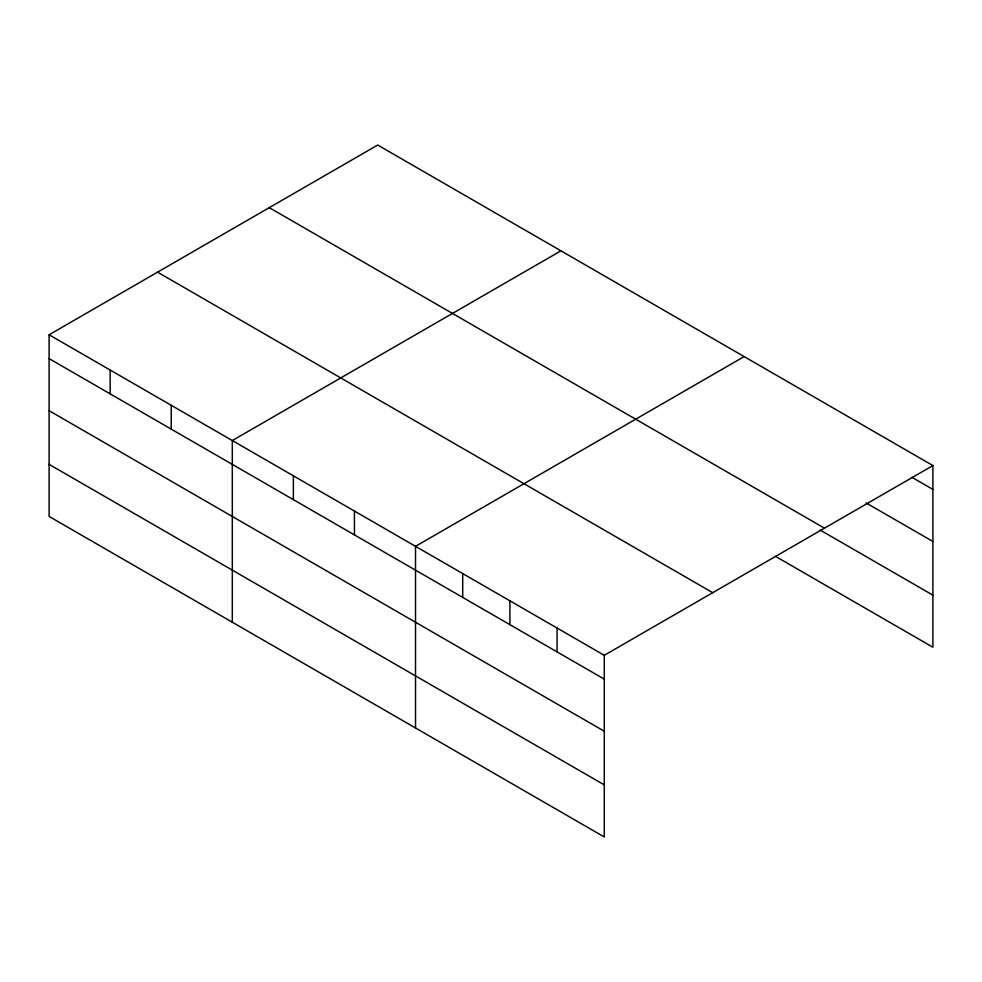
<?xml version="1.0" encoding="UTF-8"?>
<svg xmlns="http://www.w3.org/2000/svg" width="982" height="982" viewBox="0 0 982 982"><rect width="100%" height="100%" fill="white"/><g stroke="black" fill="none" stroke-linecap="round" stroke-linejoin="round"><path stroke-width="1.47" d="M49.1 334.776L604.274 655.301L604.274 836.959L49.1 516.434L49.1 334.776L377.726 145.041L932.9 465.566L932.9 647.224L775.596 556.413M560.931 250.815L232.304 440.55L232.304 622.207M744.135 356.589L415.521 546.323L415.521 727.981M604.274 655.301L932.9 465.566M911.922 477.301L932.9 489.417M866.05 502.894L932.9 541.487M269.277 207.656L824.45 528.181M820.166 530.059L932.9 595.153M157.55 272.161L712.723 592.686M49.1 358.614L604.274 679.139M49.1 410.697L604.274 731.222M49.1 464.351L604.274 784.876M557.089 628.05L557.089 651.901M509.891 600.812L509.891 624.65M462.706 573.562L462.706 597.412M354.441 511.057L354.441 534.908M293.373 475.804L293.373 499.654M171.236 405.284L171.236 429.134M110.168 370.03L110.168 393.88"/></g></svg>
